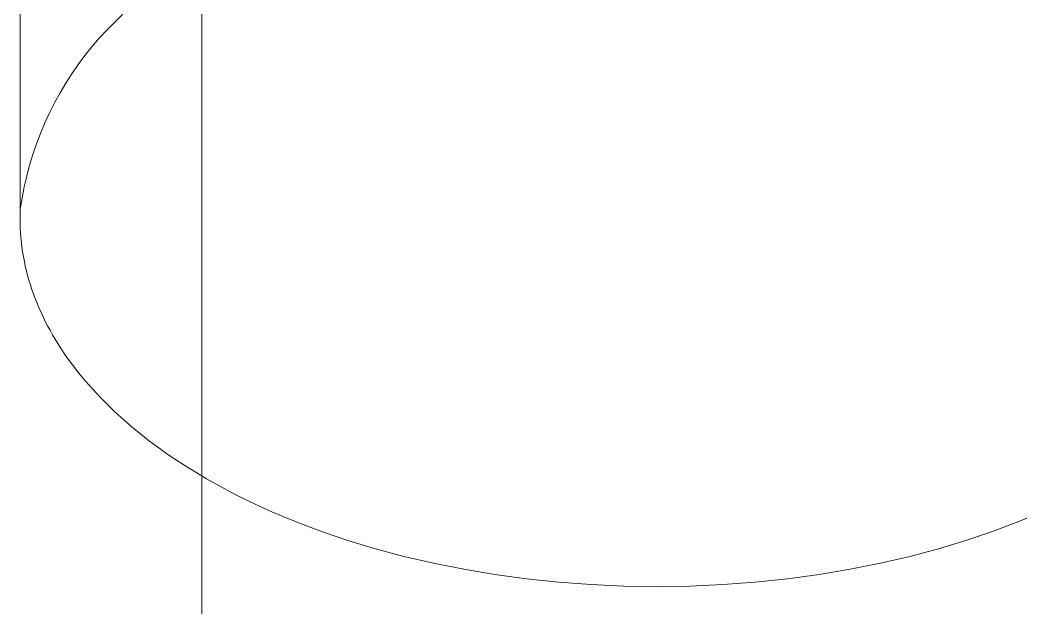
# Model space of a CAD drawing. Header units: inches. Extents: x -4 to 200, y 0 to 129.
# Drawn here: x 166.1281 to 166.5145, y 94.0505 to 94.2773 of the extents above; entities that cross this region are included whole.
import ezdxf

# ---------------------------------------------------------------- set-up
doc = ezdxf.new("R2010")
doc.units = ezdxf.units.IN
doc.layers.add('ZANO_R', color=7, linetype='Continuous', lineweight=0)

msp = doc.modelspace()

# ---------------------------------------------------------------- linework, layer by layer
at = {"layer": 'ZANO_R'}
for p, q in [((166.19835, 90.9887), (166.19835, 94.42891)), ((166.1281, 94.42641), (166.1281, 94.20066)), ((166.16779, 94.2795), (166.16465, 94.27652)), ((166.16161, 94.27343), (166.15868, 94.27024)), ((166.16465, 94.27652), (166.16161, 94.27343)), ((166.15868, 94.27024), (166.15586, 94.26695)), ((166.15586, 94.26695), (166.15316, 94.26356)), ((166.15316, 94.26356), (166.15057, 94.26009)), ((166.15057, 94.26009), (166.14811, 94.25652)), ((166.14811, 94.25652), (166.14576, 94.25288)), ((166.14576, 94.25288), (166.14355, 94.24915)), ((166.14355, 94.24915), (166.14146, 94.24536)), ((166.14146, 94.24536), (166.13951, 94.24149)), ((166.13951, 94.24149), (166.13769, 94.23756)), ((166.13769, 94.23756), (166.13601, 94.23356)), ((166.13601, 94.23356), (166.13446, 94.22952)), ((166.13446, 94.22952), (166.13306, 94.22542)), ((166.13306, 94.22542), (166.1318, 94.22127)), ((166.1318, 94.22127), (166.13067, 94.21709)), ((166.13067, 94.21709), (166.1297, 94.21287)), ((166.1297, 94.21287), (166.12887, 94.20861)), ((166.12887, 94.20861), (166.12819, 94.20434)), ((166.1281, 94.20066), (166.12812, 94.19882)), ((166.12812, 94.19882), (166.12819, 94.19699)), ((166.12819, 94.19699), (166.12829, 94.19515)), ((166.12829, 94.19515), (166.12843, 94.19332)), ((166.12843, 94.19332), (166.12862, 94.19148)), ((166.12862, 94.19148), (166.12884, 94.18965)), ((166.12884, 94.18965), (166.12911, 94.18783)), ((166.12911, 94.18783), (166.12942, 94.186)), ((166.12942, 94.186), (166.12977, 94.18418)), ((166.12977, 94.18418), (166.13015, 94.18236)), ((166.13015, 94.18236), (166.13058, 94.18055)), ((166.13058, 94.18055), (166.13105, 94.17874)), ((166.13105, 94.17874), (166.13156, 94.17694)), ((166.13156, 94.17694), (166.13211, 94.17515)), ((166.13211, 94.17515), (166.13269, 94.17336)), ((166.13269, 94.17336), (166.13332, 94.17157)), ((166.13332, 94.17157), (166.13398, 94.1698)), ((166.13398, 94.1698), (166.13469, 94.16803)), ((166.13469, 94.16803), (166.13543, 94.16627)), ((166.13543, 94.16627), (166.13621, 94.16452)), ((166.13621, 94.16452), (166.13702, 94.16278)), ((166.13702, 94.16278), (166.13787, 94.16104)), ((166.13787, 94.16104), (166.13876, 94.15932)), ((166.13876, 94.15932), (166.13969, 94.1576)), ((166.13969, 94.1576), (166.14065, 94.1559)), ((166.14065, 94.1559), (166.14164, 94.1542)), ((166.14164, 94.1542), (166.14267, 94.15252)), ((166.14267, 94.15252), (166.14374, 94.15085)), ((166.14374, 94.15085), (166.14597, 94.14754)), ((166.14597, 94.14754), (166.14833, 94.14428)), ((166.14833, 94.14428), (166.15081, 94.14107)), ((166.15081, 94.14107), (166.15342, 94.13792)), ((166.15342, 94.13792), (166.15615, 94.13482)), ((166.15615, 94.13482), (166.15899, 94.13178)), ((166.15899, 94.13178), (166.16194, 94.1288)), ((166.16194, 94.1288), (166.16499, 94.12588)), ((166.16499, 94.12588), (166.16814, 94.12302)), ((166.16814, 94.12302), (166.17138, 94.12023)), ((166.17138, 94.12023), (166.17472, 94.1175)), ((166.17472, 94.1175), (166.17813, 94.11484)), ((166.17813, 94.11484), (166.18163, 94.11224)), ((166.18163, 94.11224), (166.1852, 94.10971)), ((166.1852, 94.10971), (166.18884, 94.10725)), ((166.18884, 94.10725), (166.19254, 94.10486)), ((166.19254, 94.10486), (166.1963, 94.10254)), ((166.1963, 94.10254), (166.20012, 94.10029)), ((166.20012, 94.10029), (166.20402, 94.09808)), ((166.20402, 94.09808), (166.20804, 94.09591)), ((166.20804, 94.09591), (166.21218, 94.09378)), ((166.21218, 94.09378), (166.21644, 94.09167)), ((166.21644, 94.09167), (166.22082, 94.08961)), ((166.22082, 94.08961), (166.22531, 94.0876)), ((166.22531, 94.0876), (166.22993, 94.08562)), ((166.22993, 94.08562), (166.23465, 94.0837)), ((166.51328, 94.0837), (166.51801, 94.08562)), ((166.23465, 94.0837), (166.24444, 94.08001)), ((166.24444, 94.08001), (166.25466, 94.07654)), ((166.49327, 94.07654), (166.50349, 94.08001)), ((166.50349, 94.08001), (166.51328, 94.0837)), ((166.25466, 94.07654), (166.2653, 94.07333)), ((166.48264, 94.07333), (166.49327, 94.07654)), ((166.2653, 94.07333), (166.27632, 94.07039)), ((166.47162, 94.07039), (166.48264, 94.07333)), ((166.27632, 94.07039), (166.28769, 94.06774)), ((166.46024, 94.06774), (166.47162, 94.07039)), ((166.28769, 94.06774), (166.29939, 94.0654)), ((166.29939, 94.0654), (166.31137, 94.06339)), ((166.43657, 94.06339), (166.44855, 94.0654)), ((166.44855, 94.0654), (166.46024, 94.06774)), ((166.31137, 94.06339), (166.32359, 94.06172)), ((166.32359, 94.06172), (166.33601, 94.06041)), ((166.41193, 94.06041), (166.42435, 94.06172)), ((166.42435, 94.06172), (166.43657, 94.06339)), ((166.33601, 94.06041), (166.34858, 94.05947)), ((166.34858, 94.05947), (166.36125, 94.0589)), ((166.36125, 94.0589), (166.37397, 94.05871)), ((166.37397, 94.05871), (166.38669, 94.0589)), ((166.38669, 94.0589), (166.39936, 94.05947)), ((166.39936, 94.05947), (166.41193, 94.06041))]:
    msp.add_line(p, q, dxfattribs=at)

doc.saveas('drawing.dxf')
